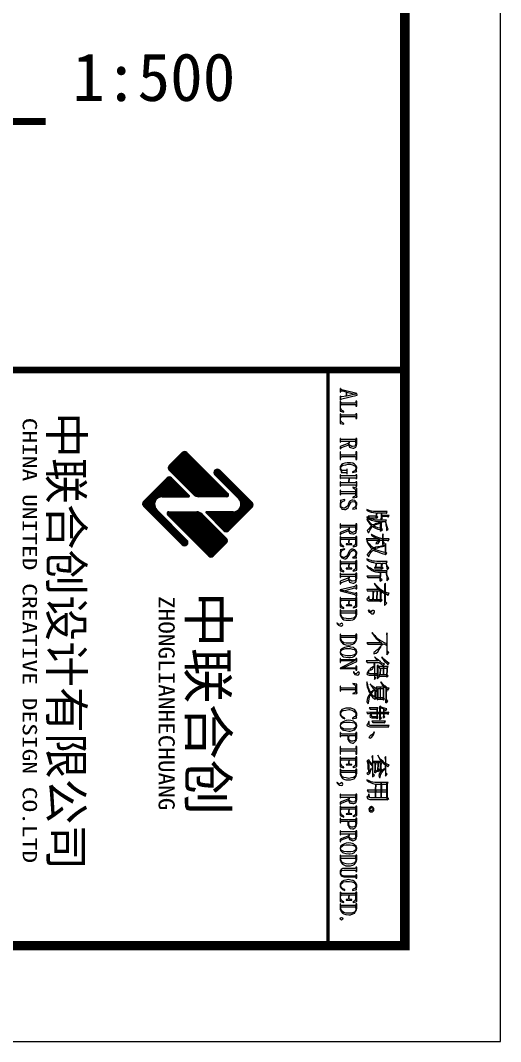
# Model space of a CAD drawing. Header units: millimetres. Extents: x 53009415 to 54059915, y 20499171 to 20796171.
# Drawn here: x 54034863 to 54059915, y 20499171 to 20552392 of the extents above; entities that cross this region are included whole.
import ezdxf

# ---------------------------------------------------------------- set-up
doc = ezdxf.new("R2010")
doc.units = ezdxf.units.MM
doc.header["$LTSCALE"] = 1000
doc.layers.add('DIM_SYMB', color=3, linetype='Continuous')
doc.layers.add('PUB_TITLE', color=7, linetype='Continuous', lineweight=20)
doc.styles.add('图标黑体', font='simhei.ttf', dxfattribs={"width": 0.7})
doc.styles.add('宋体', font='')
doc.styles.get('宋体').set_extended_font_data('宋体')

# ---------------------------------------------------------------- blocks, each defined once
blk = doc.blocks.new('中联合创')
h = blk.add_hatch()
h.set_pattern_fill('ANSI31', color=140, scale=50, angle=359.98)
h.set_pattern_definition([(44.98, (-59145.75, -52060.4), (-56.107005, 56.14619), [])])
h.paths.add_polyline_path([(96680, -294568, 0.4142136), (95973, -294568), (90944, -299594, 0.4142136), (90943, -300333, 0.4142225), (91681, -300333), (95378, -296639, -0.6694398), (97426, -297493), (97410, -301633, 0.6694398), (97581, -301704), (100345, -298942, 0.4142136), (100345, -298235)])
h.paths.add_polyline_path([(95099, -298522, 0.6694398), (94587, -298309), (88195, -304696, 0.4142136), (88195, -305403), (90242, -307452, 0.4142136), (90949, -307452), (94731, -303673, 0.1980067), (95082, -302829)])
h = blk.add_hatch()
h.set_pattern_fill('ANSI31', color=152, scale=50)
h.set_pattern_definition([(45, (-59145.75, -52060.4), (-56.1266, 56.1266), [])])
h.paths.add_polyline_path([(102244, -298550, 0.4142136), (101537, -298550), (97756, -302329, 0.1980067), (97404, -303173), (97388, -307480, 0.6694398), (97900, -307693), (104291, -301306, 0.4142136), (104291, -300599)])
h.paths.add_polyline_path([(95076, -304369, 0.6694398), (94906, -304298), (92142, -307060, 0.4142136), (92142, -307767), (95806, -311434, 0.4142136), (96514, -311434), (102532, -305420, 0.4142136), (102532, -304681, 0.4142225), (101794, -304680), (97109, -309363, -0.6694398), (95061, -308509)])
at = {"color": 140}
for p, q in [((95973, -294568), (90944, -299594)), ((96680, -294568), (100345, -298235)), ((95378, -296639), (91681, -300333)), ((97426, -297493), (97410, -301633)), ((94587, -298309), (88195, -304696)), ((95099, -298522), (95082, -302829)), ((100345, -298942), (97581, -301704)), ((90943, -300333), (90943, -300333)), ((90949, -307452), (94731, -303673)), ((88195, -305403), (90242, -307452))]:
    blk.add_line(p, q, dxfattribs=at)
at = {"color": 152}
for p, q in [((101537, -298550), (97756, -302329)), ((104291, -300599), (102244, -298550)), ((97900, -307693), (104291, -301306)), ((97388, -307480), (97404, -303173)), ((92142, -307060), (94906, -304298)), ((95061, -308509), (95076, -304369)), ((96514, -311434), (102532, -305420)), ((97109, -309363), (101794, -304680)), ((101543, -305669), (101543, -305669)), ((95806, -311434), (92142, -307767))]:
    blk.add_line(p, q, dxfattribs=at)
at = {"color": 140}
for centre, radius, start, end in [((96326, -294921), 500, 44.98059, 134.98059), ((96226, -297488), 1200, 359.78089, 134.98059), ((94799, -298521), 300, 359.78089, 134.98059), ((99991, -298589), 500, 314.98059, 44.98059), ((91313, -299963), 522, 134.98059, 224.98059), ((91313, -299964), 522, 224.98059, 314.98059), ((97510, -301633), 100, 179.78089, 314.98059), ((93882, -302824), 1200, 314.98059, 359.78089), ((88549, -305050), 500, 134.98059, 224.98059), ((90596, -307098), 500, 224.98059, 314.98059)]:
    blk.add_arc(centre, radius, start, end, dxfattribs=at)
at = {"color": 152}
for centre, radius, start, end in [((101891, -298904), 500, 44.98059, 134.98059), ((103938, -300952), 500, 314.98059, 44.98059), ((98604, -303178), 1200, 134.98059, 179.78089), ((94976, -304369), 100, 359.78089, 134.98059), ((102163, -305050), 522, 44.98059, 134.98059), ((102163, -305050), 522, 314.98059, 44.98059), ((92495, -307413), 500, 134.98059, 224.98059), ((96261, -308514), 1200, 179.78089, 314.98059), ((97688, -307481), 300, 179.78089, 314.98059), ((96160, -311081), 500, 224.98059, 314.98059)]:
    blk.add_arc(centre, radius, start, end, dxfattribs=at)
at = {"layer": 'PUB_TITLE', "style": '图标黑体'}
for s, height, width, p in [('中联合创', 6000, 1.06, (109801, -304400)), ('ZHONGLIANHECHUANG', 2500, 1.15, (110471, -309084))]:
    blk.add_text(s, height=height, dxfattribs=dict(at, width=width)).set_placement(p)
blk = doc.blocks.new('2015AACI_TQ_A2')
at = {"layer": 'PUB_TITLE'}
for points, const_width in [([(-6000, 40000), (-6000, 0)], 70), ([(-6000, 39200), (0, 39200)], 35)]:
    blk.add_lwpolyline(points, dxfattribs=dict(at, const_width=const_width))
for points in [[(-6000, 39200), (0, 39200), (0, 40000), (-6000, 40000)], [(-6000, 0), (0, 0), (0, 40000), (-6000, 40000)]]:
    blk.add_lwpolyline(points, close=True, dxfattribs=at)
at = {"layer": 'PUB_TITLE', "lineweight": 0}
for points in [[(-4525, 39818), (-4525, 39808), (-4525, 39783), (-4525, 39748), (-4525, 39743), (-4525, 39718), (-4525, 39693), (-4525, 39673), (-4530, 39653), (-4535, 39629), (-4545, 39604), (-4540, 39604), (-4535, 39609), (-4525, 39629), (-4520, 39648), (-4515, 39673), (-4510, 39703), (-4475, 39703), (-4455, 39703), (-4510, 39708), (-4510, 39753), (-4441, 39753), (-4475, 39758), (-4510, 39758), (-4510, 39803), (-4505, 39808)], [(-4485, 39838), (-4485, 39833), (-4485, 39818), (-4485, 39788), (-4485, 39758), (-4510, 39758), (-4475, 39758), (-4475, 39818), (-4465, 39828)], [(-4341, 39828), (-4346, 39823), (-4366, 39818), (-4391, 39808), (-4421, 39803), (-4421, 39798), (-4386, 39803), (-4361, 39808), (-4346, 39808), (-4326, 39808)], [(-4241, 39838), (-4241, 39823), (-4241, 39798), (-4241, 39773), (-4227, 39773), (-4227, 39818), (-4217, 39828)], [(-4092, 39813), (-4097, 39803), (-4192, 39803), (-4182, 39793), (-4172, 39798), (-4072, 39798)], [(-4003, 39818), (-4003, 39803), (-4003, 39778), (-4003, 39743), (-4003, 39738), (-4003, 39708), (-4008, 39683), (-4008, 39663), (-4013, 39648), (-4023, 39624), (-4032, 39604), (-4028, 39604), (-4023, 39609), (-4008, 39629), (-3998, 39653), (-3993, 39673), (-3988, 39698), (-3943, 39698), (-3988, 39703), (-3988, 39753), (-3943, 39753), (-3923, 39758), (-3988, 39763), (-3988, 39803), (-3988, 39808)], [(-3933, 39833), (-3933, 39833), (-3958, 39818), (-3963, 39813), (-3988, 39808), (-3988, 39803), (-3958, 39808), (-3933, 39813), (-3918, 39818)], [(-3908, 39818), (-3908, 39808), (-3908, 39783), (-3908, 39758), (-3908, 39733), (-3908, 39728), (-3908, 39703), (-3913, 39678), (-3923, 39658), (-3933, 39644), (-3943, 39624), (-3963, 39604), (-3958, 39604), (-3943, 39614), (-3928, 39634), (-3913, 39648), (-3903, 39673), (-3898, 39693), (-3893, 39718), (-3893, 39743), (-3853, 39743), (-3838, 39743), (-3799, 39743), (-3893, 39748), (-3893, 39803), (-3868, 39808), (-3893, 39808)], [(-3823, 39833), (-3833, 39828), (-3858, 39818), (-3893, 39808), (-3868, 39808), (-3838, 39813), (-3814, 39813), (-3804, 39813)], [(-3570, 39813), (-3585, 39798), (-3669, 39798), (-3684, 39798), (-3779, 39798), (-3769, 39788), (-3744, 39788), (-3689, 39788), (-3669, 39788), (-3545, 39788)], [(-3674, 39838), (-3674, 39823), (-3684, 39798), (-3669, 39798), (-3669, 39798), (-3659, 39818), (-3649, 39823)], [(-3057, 39833), (-3072, 39818), (-3261, 39818), (-3251, 39808), (-3226, 39813), (-3147, 39813), (-3127, 39813), (-3032, 39813)], [(-3127, 39813), (-3147, 39813), (-3157, 39788), (-3172, 39763), (-3182, 39743), (-3196, 39723), (-3206, 39713), (-3226, 39693), (-3241, 39678), (-3261, 39663), (-3261, 39658), (-3241, 39673), (-3221, 39683), (-3201, 39703), (-3187, 39718), (-3172, 39738), (-3157, 39758), (-3132, 39758), (-3147, 39773), (-3142, 39788)], [(-2948, 39838), (-2953, 39823), (-2968, 39803), (-2973, 39798), (-2987, 39783), (-3007, 39763), (-3002, 39758), (-2992, 39768), (-2973, 39783), (-2963, 39788), (-2948, 39808), (-2928, 39823)], [(-2908, 39828), (-2908, 39808), (-2908, 39778), (-2893, 39783), (-2893, 39813), (-2823, 39813), (-2798, 39813), (-2893, 39818)], [(-2798, 39813), (-2823, 39813), (-2823, 39783), (-2893, 39783), (-2908, 39778), (-2823, 39778), (-2823, 39748), (-2893, 39748), (-2823, 39743), (-2823, 39733), (-2808, 39738), (-2808, 39753), (-2808, 39773), (-2808, 39808)], [(-2813, 39828), (-2823, 39818), (-2893, 39818), (-2798, 39813)], [(-2684, 39838), (-2689, 39818), (-2704, 39798), (-2709, 39788), (-2729, 39768), (-2749, 39753), (-2744, 39748), (-2739, 39753), (-2719, 39763), (-2704, 39783), (-2684, 39803), (-2530, 39803), (-2679, 39808), (-2674, 39818), (-2664, 39823)], [(-2550, 39823), (-2565, 39808), (-2679, 39808), (-2530, 39803)], [(-2470, 39813), (-2470, 39813), (-2475, 39788), (-2480, 39773), (-2490, 39748), (-2490, 39748), (-2480, 39753), (-2470, 39778), (-2430, 39778), (-2420, 39778), (-2370, 39778), (-2420, 39783), (-2465, 39783), (-2465, 39783), (-2450, 39803)], [(-2435, 39833), (-2430, 39823), (-2430, 39798), (-2430, 39783), (-2465, 39783), (-2420, 39783), (-2420, 39818), (-2410, 39828)], [(-2296, 39838), (-2296, 39828), (-2296, 39803), (-2296, 39634), (-2306, 39624), (-2336, 39624), (-2311, 39614), (-2301, 39604), (-2291, 39609), (-2281, 39634), (-2281, 39818), (-2276, 39828)], [(-1788, 39818), (-1803, 39803), (-1883, 39803), (-1898, 39803), (-1972, 39803), (-1962, 39793), (-1938, 39798), (-1903, 39798), (-1843, 39798), (-1768, 39798)], [(-1883, 39838), (-1888, 39823), (-1898, 39803), (-1883, 39803), (-1868, 39823), (-1863, 39823)], [(-1699, 39828), (-1699, 39813), (-1539, 39813), (-1539, 39758), (-1604, 39758), (-1699, 39753), (-1619, 39753), (-1539, 39753), (-1539, 39698), (-1604, 39698), (-1619, 39698), (-1684, 39698), (-1619, 39693), (-1539, 39693), (-1539, 39644), (-1544, 39629), (-1549, 39629), (-1579, 39624), (-1559, 39619), (-1549, 39604), (-1529, 39614), (-1525, 39634), (-1525, 39813), (-1520, 39818), (-1684, 39818)], [(-1699, 39813), (-1699, 39788), (-1699, 39753), (-1604, 39758), (-1684, 39758), (-1684, 39813), (-1619, 39813), (-1604, 39813), (-1539, 39813)], [(-1534, 39833), (-1539, 39818), (-1684, 39818), (-1520, 39818)], [(-1604, 39813), (-1619, 39813), (-1619, 39758), (-1684, 39758), (-1604, 39758)], [(-4465, 39718), (-4475, 39708), (-4510, 39708), (-4455, 39703)], [(-4455, 39768), (-4465, 39758), (-4475, 39758), (-4441, 39753)], [(-4455, 39703), (-4475, 39703), (-4475, 39619), (-4460, 39629), (-4460, 39639), (-4460, 39663), (-4460, 39698)], [(-4436, 39808), (-4436, 39793), (-4436, 39768), (-4436, 39743), (-4436, 39723), (-4436, 39698), (-4441, 39673), (-4441, 39673), (-4446, 39648), (-4455, 39624), (-4470, 39604), (-4465, 39604), (-4460, 39609), (-4446, 39629), (-4436, 39648), (-4431, 39668), (-4426, 39693), (-4421, 39718), (-4421, 39748), (-4411, 39748), (-4321, 39748), (-4421, 39758), (-4421, 39798), (-4421, 39798), (-4421, 39803)], [(-4336, 39768), (-4351, 39758), (-4421, 39758), (-4321, 39748)], [(-4411, 39748), (-4406, 39733), (-4401, 39703), (-4391, 39683), (-4386, 39663), (-4391, 39658), (-4376, 39653), (-4366, 39644), (-4346, 39624), (-4326, 39609), (-4326, 39609), (-4306, 39619), (-4306, 39624), (-4331, 39634), (-4351, 39648), (-4371, 39663), (-4361, 39673), (-4376, 39673), (-4381, 39678), (-4391, 39698), (-4396, 39723), (-4406, 39748), (-4346, 39748)], [(-4321, 39748), (-4411, 39748), (-4346, 39748), (-4351, 39743), (-4356, 39718), (-4366, 39693), (-4376, 39673), (-4361, 39673), (-4351, 39693), (-4341, 39718), (-4336, 39743)], [(-4197, 39788), (-4212, 39773), (-4227, 39773), (-4241, 39773), (-4291, 39773), (-4281, 39768), (-4271, 39768), (-4241, 39768), (-4227, 39768), (-4182, 39768)], [(-4246, 39743), (-4256, 39718), (-4266, 39693), (-4276, 39673), (-4286, 39653), (-4286, 39648), (-4276, 39658), (-4261, 39678), (-4251, 39698), (-4241, 39723), (-4227, 39733)], [(-4227, 39768), (-4241, 39768), (-4241, 39768), (-4246, 39743), (-4227, 39733), (-4212, 39723), (-4202, 39703), (-4197, 39703), (-4187, 39698), (-4187, 39698), (-4192, 39723), (-4202, 39728), (-4227, 39743)], [(-4227, 39733), (-4241, 39723), (-4241, 39698), (-4241, 39668), (-4241, 39644), (-4241, 39619), (-4241, 39599), (-4227, 39609), (-4227, 39609), (-4227, 39619), (-4227, 39639), (-4227, 39663), (-4227, 39698)], [(-4172, 39798), (-4172, 39798), (-4167, 39768), (-4162, 39743), (-4157, 39718), (-4152, 39693), (-4142, 39673), (-4132, 39688), (-4142, 39698), (-4147, 39718), (-4157, 39743), (-4162, 39768), (-4167, 39798), (-4097, 39798)], [(-4072, 39798), (-4172, 39798), (-4097, 39798), (-4102, 39778), (-4107, 39753), (-4117, 39728), (-4122, 39703), (-4132, 39688), (-4142, 39673), (-4147, 39673), (-4137, 39663), (-4132, 39658), (-4117, 39639), (-4097, 39624), (-4077, 39609), (-4072, 39609), (-4052, 39624), (-4052, 39624), (-4067, 39629), (-4087, 39639), (-4107, 39653), (-4127, 39673), (-4122, 39673), (-4112, 39693), (-4107, 39713), (-4097, 39738), (-4087, 39763), (-4082, 39793)], [(-3938, 39773), (-3943, 39763), (-3988, 39763), (-3923, 39758)], [(-3923, 39758), (-3943, 39753), (-3943, 39703), (-3988, 39703), (-3943, 39698), (-3943, 39683), (-3928, 39688), (-3928, 39698), (-3928, 39718), (-3928, 39753)], [(-3814, 39763), (-3828, 39748), (-3893, 39748), (-3799, 39743)], [(-3838, 39743), (-3853, 39743), (-3853, 39658), (-3853, 39653), (-3853, 39629), (-3853, 39604), (-3838, 39614), (-3838, 39619), (-3838, 39644)], [(-3714, 39748), (-3729, 39728), (-3739, 39718), (-3759, 39703), (-3779, 39683), (-3774, 39683), (-3769, 39683), (-3749, 39698), (-3729, 39713), (-3714, 39733), (-3699, 39748), (-3605, 39748)], [(-3669, 39788), (-3689, 39788), (-3699, 39768), (-3714, 39748), (-3605, 39748), (-3605, 39713), (-3699, 39713), (-3605, 39708), (-3605, 39673), (-3699, 39673), (-3605, 39668), (-3605, 39634), (-3614, 39624), (-3639, 39624), (-3624, 39614), (-3614, 39604), (-3605, 39609), (-3595, 39624), (-3595, 39743), (-3585, 39748), (-3694, 39753), (-3684, 39768)], [(-3699, 39748), (-3714, 39733), (-3714, 39723), (-3714, 39683), (-3714, 39653), (-3714, 39629), (-3714, 39614), (-3714, 39604), (-3699, 39609), (-3699, 39668), (-3605, 39668), (-3699, 39673), (-3699, 39708), (-3605, 39708), (-3699, 39713)], [(-3600, 39763), (-3610, 39753), (-3694, 39753), (-3585, 39748)], [(-3132, 39758), (-3157, 39758), (-3157, 39668), (-3157, 39658), (-3157, 39634), (-3157, 39604), (-3142, 39614), (-3142, 39629), (-3142, 39658), (-3142, 39753)], [(-3117, 39753), (-3122, 39748), (-3107, 39738), (-3087, 39718), (-3072, 39698), (-3062, 39688), (-3057, 39678), (-3042, 39678), (-3042, 39678), (-3047, 39698), (-3047, 39703), (-3062, 39718), (-3087, 39733)], [(-2978, 39723), (-2992, 39703), (-3007, 39688), (-3007, 39683), (-3007, 39688), (-2987, 39703), (-2968, 39718)], [(-2938, 39788), (-2938, 39783), (-2948, 39758), (-2958, 39748), (-2978, 39723), (-2968, 39718), (-2968, 39648), (-2968, 39629), (-2968, 39599), (-2953, 39609), (-2953, 39733), (-2948, 39738), (-2933, 39758), (-2918, 39773)], [(-2803, 39733), (-2813, 39723), (-2928, 39723), (-2918, 39713), (-2893, 39713), (-2833, 39713), (-2818, 39713), (-2783, 39713)], [(-2908, 39778), (-2908, 39753), (-2908, 39728), (-2893, 39738), (-2893, 39743), (-2823, 39743), (-2893, 39748), (-2893, 39778), (-2823, 39778)], [(-2818, 39713), (-2833, 39713), (-2833, 39688), (-2818, 39688)], [(-2674, 39713), (-2679, 39698), (-2694, 39678), (-2709, 39658), (-2729, 39639), (-2729, 39639), (-2729, 39639), (-2704, 39653), (-2689, 39668), (-2674, 39683), (-2669, 39688), (-2589, 39688), (-2664, 39693), (-2664, 39698), (-2654, 39703), (-2674, 39713), (-2584, 39713)], [(-2694, 39788), (-2694, 39773), (-2694, 39743), (-2679, 39748), (-2679, 39773), (-2584, 39773), (-2560, 39778), (-2679, 39778)], [(-2560, 39778), (-2584, 39773), (-2584, 39748), (-2679, 39748), (-2694, 39743), (-2694, 39728), (-2694, 39703), (-2679, 39708), (-2679, 39713), (-2674, 39713), (-2565, 39713), (-2565, 39718), (-2679, 39718), (-2679, 39743), (-2584, 39743), (-2569, 39743), (-2569, 39768)], [(-2574, 39788), (-2584, 39778), (-2679, 39778), (-2560, 39778)], [(-2569, 39743), (-2584, 39743), (-2584, 39718), (-2679, 39718), (-2565, 39718), (-2569, 39743)], [(-2565, 39713), (-2674, 39713), (-2584, 39713), (-2584, 39708)], [(-2579, 39703), (-2589, 39693), (-2664, 39693), (-2589, 39688), (-2594, 39683), (-2609, 39663), (-2629, 39653), (-2609, 39648), (-2589, 39663), (-2574, 39683), (-2565, 39688)], [(-2370, 39758), (-2385, 39748), (-2420, 39748), (-2430, 39748), (-2500, 39748), (-2490, 39738), (-2465, 39738), (-2430, 39738), (-2420, 39738), (-2356, 39738)], [(-2480, 39723), (-2480, 39703), (-2480, 39678), (-2480, 39653), (-2480, 39629), (-2465, 39639), (-2465, 39708), (-2430, 39708), (-2420, 39708), (-2385, 39708), (-2365, 39713), (-2420, 39713), (-2465, 39713)], [(-2420, 39738), (-2430, 39738), (-2430, 39713), (-2465, 39713), (-2420, 39713)], [(-2420, 39708), (-2430, 39708), (-2430, 39644), (-2430, 39634), (-2435, 39604), (-2420, 39609), (-2420, 39614), (-2420, 39639)], [(-2420, 39778), (-2430, 39778), (-2430, 39748), (-2420, 39748)], [(-2385, 39793), (-2395, 39783), (-2420, 39783), (-2370, 39778)], [(-2380, 39723), (-2385, 39713), (-2420, 39713), (-2365, 39713)], [(-2365, 39713), (-2385, 39708), (-2385, 39663), (-2390, 39653), (-2415, 39648), (-2405, 39644), (-2390, 39634), (-2380, 39639), (-2375, 39658), (-2375, 39703)], [(-2341, 39798), (-2341, 39778), (-2341, 39753), (-2341, 39723), (-2341, 39708), (-2341, 39678), (-2341, 39658), (-2326, 39668), (-2326, 39688), (-2326, 39783), (-2321, 39788)], [(-1938, 39753), (-1942, 39748), (-1962, 39733), (-1987, 39718), (-1982, 39718), (-1982, 39718), (-1962, 39728), (-1938, 39743), (-1918, 39753)], [(-1903, 39798), (-1903, 39793), (-1918, 39773), (-1938, 39753), (-1918, 39753), (-1918, 39668), (-1908, 39668), (-1908, 39688), (-1803, 39688), (-1908, 39693), (-1908, 39718), (-1813, 39718), (-1908, 39723), (-1908, 39743), (-1813, 39743), (-1903, 39753), (-1918, 39758), (-1918, 39758), (-1903, 39773), (-1883, 39798), (-1848, 39798)], [(-1833, 39738), (-1843, 39723), (-1908, 39723), (-1813, 39718)], [(-1818, 39708), (-1833, 39693), (-1908, 39693), (-1803, 39688)], [(-1843, 39798), (-1903, 39798), (-1848, 39798), (-1838, 39778), (-1818, 39758), (-1818, 39753), (-1798, 39738), (-1773, 39728), (-1773, 39728), (-1753, 39738), (-1753, 39743), (-1753, 39743), (-1778, 39748), (-1803, 39758), (-1808, 39763), (-1828, 39778)], [(-1833, 39763), (-1843, 39753), (-1903, 39753), (-1813, 39743)], [(-1699, 39753), (-1699, 39738), (-1699, 39713), (-1699, 39688), (-1704, 39668), (-1709, 39648), (-1719, 39629), (-1729, 39604), (-1729, 39604), (-1724, 39604), (-1709, 39624), (-1699, 39644), (-1689, 39668), (-1684, 39693), (-1619, 39693), (-1684, 39698), (-1684, 39698), (-1684, 39718), (-1684, 39753), (-1619, 39753)], [(-1619, 39753), (-1619, 39698), (-1604, 39698), (-1604, 39753), (-1539, 39753)], [(-4391, 39658), (-4406, 39639), (-4426, 39624), (-4446, 39609), (-4446, 39604), (-4436, 39609), (-4411, 39624), (-4391, 39639), (-4376, 39653)], [(-4147, 39673), (-4162, 39653), (-4177, 39639), (-4197, 39619), (-4222, 39609), (-4217, 39604), (-4217, 39604), (-4192, 39614), (-4172, 39629), (-4152, 39644), (-4137, 39663)], [(-3639, 39629), (-3639, 39624), (-3614, 39624), (-3614, 39624)], [(-3475, 39683), (-3490, 39683), (-3495, 39673), (-3495, 39663), (-3490, 39653), (-3475, 39653), (-3485, 39634), (-3500, 39624), (-3495, 39619), (-3475, 39629), (-3475, 39634), (-3460, 39653), (-3460, 39673)], [(-2793, 39698), (-2803, 39688), (-2818, 39688), (-2833, 39688), (-2943, 39688), (-2933, 39678), (-2908, 39683), (-2833, 39683), (-2818, 39683), (-2774, 39683)], [(-2908, 39678), (-2908, 39673), (-2903, 39663), (-2888, 39644), (-2883, 39634), (-2873, 39644), (-2878, 39658), (-2883, 39663)], [(-2873, 39629), (-2873, 39624), (-2853, 39614), (-2843, 39624)], [(-2818, 39683), (-2833, 39683), (-2833, 39634), (-2838, 39624), (-2843, 39624), (-2853, 39614), (-2838, 39604), (-2828, 39609), (-2818, 39629)], [(-2649, 39639), (-2669, 39629), (-2694, 39619), (-2719, 39614), (-2749, 39604), (-2749, 39604), (-2719, 39604), (-2699, 39609), (-2674, 39619), (-2649, 39624), (-2629, 39639)], [(-2669, 39688), (-2674, 39683), (-2669, 39683), (-2654, 39663), (-2639, 39644), (-2649, 39639), (-2629, 39639), (-2609, 39624), (-2589, 39614), (-2565, 39609), (-2540, 39604), (-2520, 39619), (-2520, 39619), (-2525, 39619), (-2550, 39624), (-2574, 39629), (-2599, 39634), (-2619, 39644), (-2609, 39648), (-2629, 39653), (-2629, 39653), (-2649, 39668)], [(-2415, 39653), (-2415, 39648), (-2390, 39653)], [(-2336, 39629), (-2336, 39624), (-2306, 39624), (-2306, 39624)], [(-2226, 39683), (-2226, 39678), (-2216, 39673), (-2196, 39658), (-2186, 39639), (-2181, 39634), (-2171, 39624), (-2161, 39639), (-2171, 39653), (-2186, 39668), (-2196, 39673)], [(-1778, 39683), (-1793, 39668), (-1908, 39668), (-1918, 39668), (-1982, 39668), (-1972, 39658), (-1952, 39663), (-1893, 39663), (-1868, 39663), (-1758, 39663)], [(-1868, 39663), (-1893, 39663), (-1903, 39648), (-1918, 39634), (-1918, 39634), (-1938, 39624), (-1928, 39604), (-1918, 39609), (-1888, 39614), (-1888, 39614), (-1863, 39619), (-1838, 39619), (-1923, 39619), (-1913, 39624), (-1893, 39644), (-1888, 39648)], [(-1883, 39624), (-1923, 39619), (-1838, 39619), (-1808, 39624)], [(-1848, 39653), (-1848, 39648), (-1828, 39639), (-1813, 39624), (-1818, 39624), (-1833, 39624), (-1853, 39624), (-1883, 39624), (-1808, 39624), (-1793, 39604), (-1783, 39614), (-1783, 39614), (-1798, 39634), (-1798, 39634), (-1818, 39644)], [(-1619, 39693), (-1619, 39688), (-1619, 39668), (-1619, 39644), (-1619, 39609), (-1604, 39619), (-1604, 39619), (-1604, 39634), (-1604, 39658), (-1604, 39693), (-1539, 39693)], [(-1579, 39629), (-1579, 39624), (-1549, 39629)], [(-1430, 39678), (-1445, 39668), (-1450, 39653), (-1440, 39634), (-1430, 39639), (-1440, 39653), (-1435, 39668), (-1415, 39668), (-1410, 39678)], [(-1410, 39678), (-1415, 39668), (-1405, 39653), (-1410, 39639), (-1430, 39639), (-1440, 39634), (-1425, 39624), (-1405, 39629), (-1395, 39644), (-1395, 39663)], [(-5754, 39499), (-5794, 39345), (-5799, 39335), (-5804, 39330), (-5809, 39330), (-5809, 39325), (-5769, 39325), (-5769, 39330), (-5774, 39330), (-5784, 39340), (-5784, 39350), (-5774, 39390), (-5729, 39390), (-5769, 39395), (-5749, 39479), (-5749, 39479)], [(-5739, 39504), (-5754, 39499), (-5749, 39479), (-5729, 39395), (-5769, 39395), (-5729, 39390), (-5719, 39345), (-5719, 39335), (-5724, 39330), (-5729, 39330), (-5729, 39325), (-5685, 39325), (-5685, 39330), (-5690, 39330), (-5695, 39335), (-5699, 39345)], [(-5625, 39499), (-5675, 39499), (-5675, 39489), (-5665, 39489), (-5660, 39489), (-5655, 39484), (-5655, 39340), (-5660, 39335), (-5665, 39330), (-5630, 39330), (-5640, 39335), (-5640, 39340), (-5640, 39484), (-5640, 39489), (-5630, 39489), (-5625, 39489)], [(-5495, 39499), (-5545, 39499), (-5545, 39489), (-5540, 39489), (-5530, 39489), (-5530, 39484), (-5530, 39340), (-5530, 39335), (-5540, 39330), (-5505, 39330), (-5510, 39335), (-5515, 39340), (-5515, 39484), (-5510, 39489), (-5505, 39489), (-5495, 39489)], [(-5232, 39499), (-5286, 39499), (-5286, 39489), (-5281, 39489), (-5237, 39489), (-5232, 39489), (-5212, 39484), (-5207, 39479), (-5202, 39454), (-5202, 39449), (-5212, 39430), (-5212, 39425), (-5237, 39420), (-5257, 39420), (-5217, 39415), (-5197, 39425), (-5192, 39435), (-5187, 39459), (-5187, 39469), (-5197, 39489), (-5207, 39494)], [(-5068, 39499), (-5147, 39499), (-5147, 39489), (-5122, 39489), (-5117, 39489), (-5112, 39484), (-5112, 39340), (-5117, 39335), (-5122, 39330), (-5147, 39330), (-5147, 39325), (-5068, 39325), (-5068, 39330), (-5087, 39330), (-5092, 39335), (-5097, 39340), (-5097, 39484), (-5092, 39489), (-5087, 39489), (-5068, 39489)], [(-4978, 39499), (-4983, 39499), (-5003, 39494), (-5018, 39474), (-5028, 39459), (-5033, 39435), (-5033, 39410), (-5033, 39400), (-5028, 39375), (-5023, 39350), (-5018, 39345), (-4998, 39330), (-4978, 39330), (-4993, 39335), (-5008, 39355), (-5008, 39360), (-5013, 39385), (-5018, 39410), (-5018, 39430), (-5013, 39454), (-5003, 39474), (-4998, 39484), (-4978, 39494), (-4953, 39494), (-4963, 39494)], [(-4943, 39499), (-4948, 39494), (-4953, 39494), (-4978, 39494), (-4978, 39494), (-4953, 39484), (-4948, 39479), (-4938, 39454), (-4933, 39454)], [(-4868, 39499), (-4908, 39499), (-4908, 39489), (-4908, 39489), (-4898, 39489), (-4898, 39484), (-4898, 39340), (-4898, 39335), (-4903, 39330), (-4908, 39330), (-4908, 39325), (-4868, 39325), (-4868, 39330), (-4873, 39330), (-4878, 39335), (-4878, 39340), (-4878, 39415), (-4824, 39415), (-4878, 39420), (-4878, 39484), (-4878, 39489), (-4868, 39489), (-4868, 39489)], [(-4789, 39499), (-4834, 39499), (-4834, 39489), (-4834, 39489), (-4824, 39489), (-4824, 39484), (-4824, 39420), (-4878, 39420), (-4824, 39415), (-4824, 39340), (-4824, 39335), (-4829, 39330), (-4834, 39330), (-4834, 39325), (-4789, 39325), (-4789, 39330), (-4794, 39330), (-4804, 39335), (-4804, 39340), (-4804, 39484), (-4804, 39489), (-4794, 39489), (-4789, 39489)], [(-4674, 39499), (-4769, 39499), (-4779, 39459), (-4774, 39459), (-4769, 39469), (-4759, 39484), (-4739, 39489)], [(-4674, 39499), (-4739, 39489), (-4704, 39489), (-4684, 39484), (-4684, 39484), (-4674, 39459), (-4669, 39459)], [(-4600, 39499), (-4615, 39499), (-4635, 39484), (-4640, 39479), (-4645, 39459), (-4645, 39449), (-4635, 39430), (-4625, 39420), (-4600, 39410), (-4585, 39405), (-4570, 39390), (-4560, 39370), (-4560, 39360), (-4570, 39340), (-4570, 39335), (-4595, 39330), (-4615, 39330), (-4595, 39325), (-4575, 39325), (-4560, 39340), (-4550, 39345), (-4545, 39370), (-4545, 39380), (-4555, 39400), (-4565, 39410), (-4590, 39425), (-4610, 39430), (-4625, 39444), (-4630, 39459), (-4625, 39484), (-4620, 39484), (-4600, 39494), (-4580, 39494)], [(-4580, 39494), (-4600, 39494), (-4595, 39494), (-4575, 39484), (-4565, 39494)], [(-4555, 39499), (-4560, 39494), (-4565, 39494), (-4575, 39484), (-4570, 39479), (-4555, 39454), (-4550, 39459)], [(-4336, 39499), (-4396, 39499), (-4396, 39489), (-4386, 39489), (-4346, 39489), (-4336, 39489), (-4316, 39484), (-4316, 39479), (-4306, 39454), (-4306, 39449), (-4316, 39430), (-4321, 39425), (-4341, 39420), (-4366, 39420), (-4321, 39415), (-4301, 39425), (-4296, 39435), (-4291, 39459), (-4291, 39469), (-4301, 39489), (-4311, 39494)], [(-4167, 39499), (-4266, 39499), (-4266, 39489), (-4261, 39489), (-4202, 39489), (-4182, 39484), (-4177, 39484), (-4162, 39459), (-4157, 39464)], [(-4087, 39499), (-4102, 39499), (-4122, 39484), (-4127, 39479), (-4132, 39459), (-4132, 39449), (-4122, 39430), (-4112, 39420), (-4087, 39410), (-4077, 39405), (-4057, 39390), (-4047, 39370), (-4047, 39360), (-4057, 39340), (-4057, 39335), (-4082, 39330), (-4102, 39330), (-4082, 39325), (-4067, 39325), (-4047, 39340), (-4042, 39345), (-4032, 39370), (-4032, 39380), (-4042, 39400), (-4057, 39410), (-4077, 39425), (-4097, 39430), (-4112, 39444), (-4122, 39459), (-4112, 39484), (-4112, 39484), (-4087, 39494), (-4067, 39494)], [(-4067, 39494), (-4087, 39494), (-4087, 39494), (-4062, 39484), (-4052, 39494)], [(-4042, 39499), (-4047, 39494), (-4052, 39494), (-4062, 39484), (-4057, 39479), (-4047, 39454), (-4042, 39459)], [(-3913, 39499), (-4013, 39499), (-4013, 39489), (-4008, 39489), (-3943, 39489), (-3923, 39484), (-3923, 39484), (-3908, 39459), (-3903, 39464)], [(-3828, 39499), (-3883, 39499), (-3883, 39489), (-3878, 39489), (-3833, 39489), (-3828, 39489), (-3804, 39484), (-3804, 39479), (-3799, 39454), (-3799, 39449), (-3809, 39430), (-3809, 39425), (-3828, 39420), (-3853, 39420), (-3809, 39415), (-3789, 39425), (-3784, 39435), (-3779, 39459), (-3779, 39469), (-3789, 39489), (-3799, 39494)], [(-3719, 39499), (-3759, 39499), (-3759, 39489), (-3754, 39489), (-3749, 39489), (-3744, 39479), (-3709, 39325), (-3699, 39365), (-3729, 39479), (-3729, 39489), (-3719, 39489), (-3719, 39489)], [(-3644, 39499), (-3679, 39499), (-3679, 39489), (-3674, 39489), (-3669, 39489), (-3669, 39479), (-3699, 39365), (-3699, 39365), (-3709, 39325), (-3699, 39325), (-3659, 39479), (-3654, 39489), (-3644, 39489), (-3644, 39489)], [(-3530, 39499), (-3629, 39499), (-3629, 39489), (-3624, 39489), (-3560, 39489), (-3540, 39484), (-3540, 39484), (-3525, 39459), (-3520, 39464)], [(-3455, 39499), (-3500, 39499), (-3500, 39489), (-3495, 39489), (-3455, 39489), (-3440, 39489), (-3420, 39474), (-3415, 39464), (-3410, 39444), (-3405, 39415), (-3410, 39390), (-3415, 39365), (-3420, 39350), (-3435, 39340), (-3460, 39330), (-3495, 39330), (-3500, 39330), (-3500, 39325), (-3460, 39325), (-3445, 39325), (-3425, 39335), (-3405, 39350), (-3396, 39365), (-3391, 39385), (-3391, 39415), (-3391, 39435), (-3396, 39459), (-3405, 39479), (-3410, 39479), (-3430, 39494)], [(-3201, 39499), (-3246, 39499), (-3246, 39489), (-3241, 39489), (-3201, 39489), (-3182, 39489), (-3167, 39474), (-3157, 39464), (-3152, 39444), (-3152, 39415), (-3152, 39390), (-3157, 39365), (-3167, 39350), (-3182, 39340), (-3206, 39330), (-3241, 39330), (-3246, 39330), (-3246, 39325), (-3201, 39325), (-3192, 39325), (-3167, 39335), (-3152, 39350), (-3142, 39365), (-3137, 39385), (-3132, 39415), (-3137, 39435), (-3142, 39459), (-3152, 39479), (-3157, 39479), (-3177, 39494)], [(-3057, 39499), (-3062, 39499), (-3082, 39494), (-3097, 39474), (-3107, 39464), (-3112, 39439), (-3117, 39415), (-3112, 39390), (-3107, 39370), (-3097, 39350), (-3082, 39330), (-3057, 39325), (-3057, 39325), (-3057, 39330), (-3067, 39330), (-3087, 39350), (-3092, 39360), (-3097, 39385), (-3097, 39415), (-3097, 39430), (-3092, 39454), (-3087, 39474), (-3077, 39484), (-3057, 39494), (-3037, 39494)], [(-3037, 39494), (-3057, 39494), (-3042, 39489), (-3032, 39469), (-3027, 39464), (-3022, 39439), (-3022, 39415), (-3022, 39395), (-3027, 39365), (-3032, 39350), (-3037, 39340), (-3057, 39330), (-3057, 39325), (-3037, 39330), (-3017, 39350), (-3012, 39360), (-3007, 39385), (-3002, 39415), (-3002, 39430), (-3007, 39454), (-3017, 39474), (-3022, 39479)], [(-2963, 39499), (-2992, 39499), (-2992, 39489), (-2987, 39489), (-2978, 39489), (-2978, 39484), (-2968, 39474), (-2893, 39325), (-2898, 39365)], [(-2873, 39499), (-2913, 39499), (-2913, 39489), (-2903, 39489), (-2898, 39489), (-2893, 39484), (-2893, 39365), (-2898, 39365), (-2893, 39325), (-2888, 39325), (-2888, 39484), (-2883, 39489), (-2878, 39489), (-2873, 39489)], [(-2838, 39529), (-2848, 39524), (-2853, 39514), (-2843, 39504), (-2833, 39494), (-2838, 39479), (-2853, 39469), (-2853, 39464), (-2848, 39464), (-2828, 39479), (-2828, 39484), (-2818, 39509), (-2823, 39519)], [(-2629, 39499), (-2724, 39499), (-2734, 39459), (-2729, 39459), (-2724, 39469), (-2714, 39484), (-2694, 39489)], [(-2629, 39499), (-2694, 39489), (-2659, 39489), (-2639, 39484), (-2639, 39484), (-2629, 39459), (-2624, 39459)], [(-2410, 39499), (-2420, 39499), (-2445, 39489), (-2460, 39474), (-2470, 39459), (-2475, 39439), (-2475, 39410), (-2475, 39385), (-2470, 39365), (-2460, 39345), (-2460, 39345), (-2440, 39330), (-2415, 39330), (-2435, 39335), (-2450, 39355), (-2450, 39360), (-2455, 39385), (-2460, 39415), (-2460, 39425), (-2455, 39449), (-2445, 39469), (-2435, 39484), (-2415, 39494), (-2385, 39494), (-2400, 39499)], [(-2375, 39499), (-2380, 39494), (-2385, 39494), (-2415, 39494), (-2410, 39494), (-2390, 39484), (-2385, 39474), (-2370, 39454), (-2365, 39454)], [(-2291, 39499), (-2296, 39499), (-2316, 39494), (-2331, 39474), (-2341, 39464), (-2346, 39439), (-2351, 39415), (-2346, 39390), (-2341, 39370), (-2331, 39350), (-2316, 39330), (-2291, 39325), (-2291, 39325), (-2291, 39330), (-2301, 39330), (-2321, 39350), (-2326, 39360), (-2331, 39385), (-2331, 39415), (-2331, 39430), (-2326, 39454), (-2321, 39474), (-2311, 39484), (-2291, 39494), (-2271, 39494)], [(-2271, 39494), (-2291, 39494), (-2276, 39489), (-2261, 39469), (-2261, 39464), (-2256, 39439), (-2256, 39415), (-2256, 39395), (-2256, 39365), (-2266, 39350), (-2271, 39340), (-2291, 39330), (-2291, 39325), (-2271, 39330), (-2251, 39350), (-2246, 39360), (-2241, 39385), (-2236, 39415), (-2236, 39430), (-2241, 39454), (-2251, 39474), (-2251, 39479)], [(-2161, 39499), (-2221, 39499), (-2221, 39489), (-2216, 39489), (-2166, 39489), (-2161, 39489), (-2137, 39484), (-2137, 39479), (-2132, 39454), (-2132, 39439), (-2142, 39420), (-2142, 39420), (-2166, 39415), (-2191, 39415), (-2147, 39410), (-2127, 39420), (-2117, 39430), (-2112, 39454), (-2112, 39464), (-2127, 39484), (-2137, 39494)], [(-1997, 39499), (-2077, 39499), (-2077, 39489), (-2057, 39489), (-2047, 39489), (-2047, 39484), (-2047, 39340), (-2047, 39335), (-2057, 39330), (-2077, 39330), (-2077, 39325), (-1997, 39325), (-1997, 39330), (-2022, 39330), (-2027, 39335), (-2032, 39340), (-2032, 39484), (-2027, 39489), (-2022, 39489), (-1997, 39489)], [(-1868, 39499), (-1967, 39499), (-1967, 39489), (-1962, 39489), (-1898, 39489), (-1878, 39484), (-1878, 39484), (-1863, 39459), (-1858, 39464)], [(-1793, 39499), (-1838, 39499), (-1838, 39489), (-1833, 39489), (-1793, 39489), (-1778, 39489), (-1758, 39474), (-1753, 39464), (-1748, 39444), (-1743, 39415), (-1748, 39390), (-1753, 39365), (-1758, 39350), (-1773, 39340), (-1798, 39330), (-1833, 39330), (-1838, 39330), (-1838, 39325), (-1798, 39325), (-1783, 39325), (-1763, 39335), (-1743, 39350), (-1734, 39365), (-1729, 39385), (-1729, 39415), (-1729, 39435), (-1734, 39459), (-1743, 39479), (-1748, 39479), (-1768, 39494)], [(-1525, 39499), (-1579, 39499), (-1579, 39489), (-1574, 39489), (-1529, 39489), (-1525, 39489), (-1505, 39484), (-1500, 39479), (-1495, 39454), (-1495, 39449), (-1505, 39430), (-1505, 39425), (-1529, 39420), (-1549, 39420), (-1510, 39415), (-1490, 39425), (-1485, 39435), (-1480, 39459), (-1480, 39469), (-1490, 39489), (-1500, 39494)], [(-1355, 39499), (-1455, 39499), (-1455, 39489), (-1450, 39489), (-1385, 39489), (-1365, 39484), (-1365, 39484), (-1350, 39459), (-1345, 39464)], [(-1271, 39499), (-1330, 39499), (-1330, 39489), (-1320, 39489), (-1276, 39489), (-1266, 39489), (-1246, 39484), (-1241, 39479), (-1236, 39454), (-1236, 39439), (-1246, 39420), (-1251, 39420), (-1271, 39415), (-1296, 39415), (-1251, 39410), (-1231, 39420), (-1221, 39430), (-1216, 39454), (-1216, 39464), (-1231, 39484), (-1241, 39494)], [(-1141, 39499), (-1196, 39499), (-1196, 39489), (-1191, 39489), (-1146, 39489), (-1141, 39489), (-1121, 39484), (-1116, 39479), (-1111, 39454), (-1111, 39449), (-1121, 39430), (-1121, 39425), (-1146, 39420), (-1166, 39420), (-1126, 39415), (-1107, 39425), (-1102, 39435), (-1092, 39459), (-1097, 39469), (-1107, 39489), (-1116, 39494)], [(-1012, 39499), (-1017, 39499), (-1037, 39494), (-1052, 39474), (-1062, 39464), (-1067, 39439), (-1072, 39415), (-1067, 39390), (-1062, 39370), (-1052, 39350), (-1037, 39330), (-1012, 39325), (-1012, 39325), (-1012, 39330), (-1022, 39330), (-1042, 39350), (-1047, 39360), (-1052, 39385), (-1052, 39415), (-1052, 39430), (-1047, 39454), (-1042, 39474), (-1032, 39484), (-1012, 39494), (-992, 39494)], [(-992, 39494), (-1012, 39494), (-997, 39489), (-987, 39469), (-982, 39464), (-977, 39439), (-977, 39415), (-977, 39395), (-982, 39365), (-987, 39350), (-992, 39340), (-1012, 39330), (-1012, 39325), (-992, 39330), (-972, 39350), (-967, 39360), (-962, 39385), (-957, 39415), (-957, 39430), (-962, 39454), (-972, 39474), (-977, 39479)], [(-898, 39499), (-942, 39499), (-942, 39489), (-937, 39489), (-902, 39489), (-883, 39489), (-863, 39474), (-858, 39464), (-853, 39444), (-848, 39415), (-853, 39390), (-858, 39365), (-868, 39350), (-878, 39340), (-902, 39330), (-937, 39330), (-942, 39330), (-942, 39325), (-902, 39325), (-893, 39325), (-868, 39335), (-848, 39350), (-843, 39365), (-833, 39385), (-833, 39415), (-833, 39435), (-838, 39459), (-848, 39479), (-853, 39479), (-873, 39494)], [(-773, 39499), (-818, 39499), (-818, 39489), (-813, 39489), (-808, 39489), (-803, 39484), (-803, 39365), (-803, 39355), (-793, 39335), (-783, 39330), (-758, 39330), (-778, 39340), (-783, 39340), (-788, 39365), (-788, 39484), (-788, 39489), (-778, 39489), (-773, 39489)], [(-703, 39499), (-738, 39499), (-738, 39489), (-728, 39489), (-723, 39489), (-723, 39484), (-723, 39365), (-723, 39365), (-733, 39340), (-733, 39340), (-758, 39330), (-783, 39330), (-758, 39325), (-753, 39325), (-728, 39335), (-723, 39345), (-718, 39365), (-718, 39484), (-713, 39489), (-708, 39489), (-703, 39489)], [(-624, 39499), (-629, 39499), (-654, 39489), (-669, 39474), (-679, 39459), (-684, 39439), (-689, 39410), (-684, 39385), (-679, 39365), (-669, 39345), (-669, 39345), (-649, 39330), (-629, 39330), (-644, 39335), (-659, 39355), (-664, 39360), (-669, 39385), (-669, 39415), (-669, 39425), (-664, 39449), (-659, 39469), (-644, 39484), (-624, 39494), (-599, 39494), (-609, 39499)], [(-584, 39499), (-589, 39494), (-599, 39494), (-624, 39494), (-619, 39494), (-599, 39484), (-594, 39474), (-584, 39454), (-574, 39454)], [(-460, 39499), (-559, 39499), (-559, 39489), (-554, 39489), (-494, 39489), (-475, 39484), (-470, 39484), (-455, 39459), (-450, 39464)], [(-390, 39499), (-435, 39499), (-435, 39489), (-425, 39489), (-390, 39489), (-370, 39489), (-350, 39474), (-345, 39464), (-340, 39444), (-340, 39415), (-340, 39390), (-345, 39365), (-355, 39350), (-370, 39340), (-390, 39330), (-425, 39330), (-435, 39330), (-435, 39325), (-390, 39325), (-380, 39325), (-355, 39335), (-340, 39350), (-330, 39365), (-325, 39385), (-320, 39415), (-320, 39435), (-330, 39459), (-340, 39479), (-345, 39479), (-365, 39494)], [(-5281, 39489), (-5277, 39489), (-5277, 39484), (-5277, 39340), (-5277, 39335), (-5281, 39330), (-5286, 39330), (-5286, 39325), (-5247, 39325), (-5247, 39330), (-5252, 39330), (-5257, 39335), (-5257, 39340), (-5257, 39415), (-5237, 39415), (-5222, 39415), (-5217, 39415), (-5257, 39420), (-5257, 39484), (-5257, 39489), (-5252, 39489), (-5237, 39489)], [(-5222, 39415), (-5237, 39415), (-5202, 39325), (-5177, 39325), (-5177, 39330), (-5182, 39330), (-5187, 39335), (-5192, 39340)], [(-4918, 39400), (-4968, 39400), (-4968, 39395), (-4963, 39395), (-4953, 39395), (-4953, 39385), (-4953, 39350), (-4938, 39335), (-4933, 39335), (-4933, 39385), (-4933, 39395), (-4923, 39395), (-4918, 39395)], [(-4739, 39489), (-4734, 39489), (-4729, 39479), (-4729, 39340), (-4734, 39335), (-4739, 39330), (-4749, 39330), (-4749, 39325), (-4699, 39325), (-4699, 39330), (-4704, 39330), (-4714, 39335), (-4714, 39340), (-4714, 39479), (-4714, 39489), (-4704, 39489)], [(-4386, 39489), (-4381, 39489), (-4381, 39484), (-4381, 39340), (-4381, 39335), (-4386, 39330), (-4396, 39330), (-4396, 39325), (-4351, 39325), (-4351, 39330), (-4356, 39330), (-4361, 39335), (-4366, 39340), (-4366, 39415), (-4341, 39415), (-4326, 39415), (-4321, 39415), (-4366, 39420), (-4366, 39484), (-4361, 39489), (-4356, 39489), (-4346, 39489)], [(-4326, 39415), (-4341, 39415), (-4306, 39325), (-4281, 39325), (-4281, 39330), (-4286, 39330), (-4291, 39335), (-4296, 39340)], [(-4261, 39489), (-4256, 39489), (-4251, 39484), (-4251, 39340), (-4256, 39335), (-4261, 39330), (-4227, 39330), (-4232, 39335), (-4237, 39340), (-4237, 39415), (-4207, 39415), (-4237, 39420), (-4237, 39484), (-4232, 39489), (-4227, 39489), (-4202, 39489)], [(-4182, 39449), (-4187, 39449), (-4187, 39439), (-4192, 39425), (-4207, 39420), (-4237, 39420), (-4207, 39415), (-4192, 39410), (-4187, 39395), (-4187, 39390), (-4182, 39390)], [(-4008, 39489), (-3998, 39489), (-3998, 39484), (-3998, 39340), (-3998, 39335), (-4008, 39330), (-3973, 39330), (-3978, 39335), (-3983, 39340), (-3983, 39415), (-3953, 39415), (-3983, 39420), (-3983, 39484), (-3978, 39489), (-3973, 39489), (-3943, 39489)], [(-3928, 39449), (-3933, 39449), (-3933, 39439), (-3938, 39425), (-3953, 39420), (-3983, 39420), (-3953, 39415), (-3938, 39410), (-3933, 39395), (-3933, 39390), (-3928, 39390)], [(-3878, 39489), (-3868, 39489), (-3868, 39484), (-3868, 39340), (-3868, 39335), (-3878, 39330), (-3883, 39330), (-3883, 39325), (-3838, 39325), (-3838, 39330), (-3843, 39330), (-3848, 39335), (-3853, 39340), (-3853, 39415), (-3833, 39415), (-3814, 39415), (-3809, 39415), (-3853, 39420), (-3853, 39484), (-3848, 39489), (-3843, 39489), (-3833, 39489)], [(-3814, 39415), (-3833, 39415), (-3799, 39325), (-3769, 39325), (-3769, 39330), (-3774, 39330), (-3779, 39335), (-3784, 39340)], [(-3624, 39489), (-3614, 39489), (-3614, 39484), (-3614, 39340), (-3614, 39335), (-3619, 39330), (-3590, 39330), (-3595, 39335), (-3600, 39340), (-3600, 39415), (-3570, 39415), (-3600, 39420), (-3600, 39484), (-3595, 39489), (-3590, 39489), (-3560, 39489)], [(-3545, 39449), (-3550, 39449), (-3550, 39439), (-3555, 39425), (-3570, 39420), (-3600, 39420), (-3570, 39415), (-3555, 39410), (-3550, 39395), (-3550, 39390), (-3545, 39390)], [(-3495, 39489), (-3490, 39489), (-3485, 39484), (-3485, 39340), (-3490, 39335), (-3495, 39330), (-3460, 39330), (-3470, 39335), (-3470, 39340), (-3470, 39484), (-3465, 39489), (-3455, 39489)], [(-3241, 39489), (-3231, 39489), (-3231, 39484), (-3231, 39340), (-3231, 39335), (-3241, 39330), (-3206, 39330), (-3211, 39335), (-3216, 39340), (-3216, 39484), (-3211, 39489), (-3201, 39489)], [(-2978, 39484), (-2978, 39340), (-2978, 39335), (-2987, 39330), (-2992, 39330), (-2992, 39325), (-2953, 39325), (-2953, 39330), (-2963, 39330), (-2968, 39335), (-2973, 39340), (-2973, 39474), (-2968, 39474)], [(-2694, 39489), (-2689, 39489), (-2684, 39479), (-2684, 39340), (-2689, 39335), (-2694, 39330), (-2704, 39330), (-2704, 39325), (-2654, 39325), (-2654, 39330), (-2659, 39330), (-2669, 39335), (-2669, 39340), (-2669, 39479), (-2669, 39489), (-2659, 39489)], [(-2216, 39489), (-2211, 39489), (-2206, 39484), (-2206, 39340), (-2211, 39335), (-2216, 39330), (-2221, 39330), (-2221, 39325), (-2176, 39325), (-2176, 39330), (-2181, 39330), (-2186, 39335), (-2191, 39340), (-2191, 39405), (-2161, 39405), (-2147, 39410), (-2191, 39415), (-2191, 39484), (-2191, 39489), (-2181, 39489), (-2166, 39489)], [(-1962, 39489), (-1952, 39489), (-1952, 39484), (-1952, 39340), (-1952, 39335), (-1957, 39330), (-1928, 39330), (-1933, 39335), (-1938, 39340), (-1938, 39415), (-1908, 39415), (-1938, 39420), (-1938, 39484), (-1933, 39489), (-1928, 39489), (-1898, 39489)], [(-1883, 39449), (-1888, 39449), (-1888, 39439), (-1893, 39425), (-1908, 39420), (-1938, 39420), (-1908, 39415), (-1893, 39410), (-1888, 39395), (-1888, 39390), (-1883, 39390)], [(-1833, 39489), (-1828, 39489), (-1823, 39484), (-1823, 39340), (-1828, 39335), (-1833, 39330), (-1798, 39330), (-1808, 39335), (-1808, 39340), (-1808, 39484), (-1803, 39489), (-1793, 39489)], [(-1574, 39489), (-1569, 39489), (-1569, 39484), (-1569, 39340), (-1569, 39335), (-1574, 39330), (-1579, 39330), (-1579, 39325), (-1539, 39325), (-1539, 39330), (-1544, 39330), (-1549, 39335), (-1549, 39340), (-1549, 39415), (-1529, 39415), (-1515, 39415), (-1510, 39415), (-1549, 39420), (-1549, 39484), (-1549, 39489), (-1544, 39489), (-1529, 39489)], [(-1515, 39415), (-1529, 39415), (-1495, 39325), (-1470, 39325), (-1470, 39330), (-1475, 39330), (-1480, 39335), (-1485, 39340)], [(-1450, 39489), (-1445, 39489), (-1440, 39484), (-1440, 39340), (-1445, 39335), (-1450, 39330), (-1415, 39330), (-1420, 39335), (-1425, 39340), (-1425, 39415), (-1395, 39415), (-1425, 39420), (-1425, 39484), (-1420, 39489), (-1415, 39489), (-1385, 39489)], [(-1370, 39449), (-1375, 39449), (-1375, 39439), (-1380, 39425), (-1395, 39420), (-1425, 39420), (-1395, 39415), (-1380, 39410), (-1375, 39395), (-1375, 39390), (-1370, 39390)], [(-1320, 39489), (-1316, 39489), (-1311, 39484), (-1311, 39340), (-1316, 39335), (-1320, 39330), (-1330, 39330), (-1330, 39325), (-1281, 39325), (-1281, 39330), (-1286, 39330), (-1296, 39335), (-1296, 39340), (-1296, 39405), (-1266, 39405), (-1251, 39410), (-1296, 39415), (-1296, 39484), (-1296, 39489), (-1286, 39489), (-1276, 39489)], [(-1191, 39489), (-1186, 39489), (-1186, 39484), (-1186, 39340), (-1186, 39335), (-1191, 39330), (-1196, 39330), (-1196, 39325), (-1156, 39325), (-1156, 39330), (-1161, 39330), (-1166, 39335), (-1166, 39340), (-1166, 39415), (-1146, 39415), (-1131, 39415), (-1126, 39415), (-1166, 39420), (-1166, 39484), (-1166, 39489), (-1161, 39489), (-1146, 39489)], [(-1131, 39415), (-1146, 39415), (-1111, 39325), (-1082, 39325), (-1082, 39330), (-1092, 39330), (-1097, 39335), (-1102, 39340)], [(-937, 39489), (-932, 39489), (-932, 39484), (-932, 39340), (-932, 39335), (-937, 39330), (-902, 39330), (-912, 39335), (-912, 39340), (-912, 39484), (-912, 39489), (-902, 39489)], [(-554, 39489), (-549, 39489), (-544, 39484), (-544, 39340), (-549, 39335), (-554, 39330), (-519, 39330), (-524, 39335), (-529, 39340), (-529, 39415), (-499, 39415), (-529, 39420), (-529, 39484), (-524, 39489), (-519, 39489), (-494, 39489)], [(-475, 39449), (-480, 39449), (-480, 39439), (-484, 39425), (-499, 39420), (-529, 39420), (-499, 39415), (-484, 39410), (-480, 39395), (-480, 39390), (-475, 39390)], [(-425, 39489), (-420, 39489), (-420, 39484), (-420, 39340), (-420, 39335), (-425, 39330), (-390, 39330), (-400, 39335), (-405, 39340), (-405, 39484), (-400, 39489), (-390, 39489)], [(-5565, 39365), (-5570, 39360), (-5580, 39340), (-5585, 39340), (-5605, 39330), (-5630, 39330), (-5665, 39330), (-5675, 39330), (-5675, 39325), (-5570, 39325), (-5560, 39365)], [(-5441, 39365), (-5441, 39360), (-5456, 39340), (-5456, 39340), (-5476, 39330), (-5505, 39330), (-5540, 39330), (-5545, 39330), (-5545, 39325), (-5441, 39325), (-5436, 39365)], [(-4953, 39350), (-4958, 39335), (-4978, 39330), (-4998, 39330), (-4978, 39325), (-4963, 39325), (-4948, 39335), (-4948, 39335), (-4938, 39335)], [(-4640, 39375), (-4650, 39375), (-4640, 39325), (-4635, 39330), (-4625, 39330), (-4620, 39340), (-4630, 39350)], [(-4620, 39340), (-4625, 39330), (-4615, 39330), (-4595, 39330), (-4600, 39330)], [(-4162, 39365), (-4162, 39360), (-4177, 39340), (-4177, 39340), (-4202, 39330), (-4227, 39330), (-4261, 39330), (-4266, 39330), (-4266, 39325), (-4167, 39325), (-4157, 39365)], [(-4132, 39375), (-4137, 39375), (-4127, 39325), (-4122, 39330), (-4117, 39330), (-4112, 39340), (-4122, 39350)], [(-4112, 39340), (-4117, 39330), (-4102, 39330), (-4082, 39330), (-4087, 39330)], [(-3903, 39365), (-3908, 39360), (-3918, 39340), (-3923, 39340), (-3948, 39330), (-3973, 39330), (-4008, 39330), (-4013, 39330), (-4013, 39325), (-3908, 39325), (-3898, 39365)], [(-3520, 39365), (-3525, 39360), (-3535, 39340), (-3540, 39340), (-3565, 39330), (-3590, 39330), (-3619, 39330), (-3629, 39330), (-3629, 39325), (-3525, 39325), (-3515, 39365)], [(-3346, 39355), (-3356, 39350), (-3361, 39345), (-3356, 39330), (-3346, 39325), (-3351, 39310), (-3366, 39295), (-3361, 39290), (-3356, 39295), (-3341, 39310), (-3336, 39315), (-3331, 39335), (-3336, 39350)], [(-2370, 39375), (-2375, 39365), (-2390, 39345), (-2395, 39340), (-2415, 39330), (-2440, 39330), (-2415, 39325), (-2405, 39325), (-2385, 39340), (-2375, 39350), (-2365, 39375)], [(-1858, 39365), (-1863, 39360), (-1873, 39340), (-1878, 39340), (-1903, 39330), (-1928, 39330), (-1957, 39330), (-1967, 39330), (-1967, 39325), (-1863, 39325), (-1853, 39365)], [(-1684, 39355), (-1694, 39350), (-1699, 39345), (-1694, 39330), (-1684, 39325), (-1689, 39310), (-1704, 39295), (-1699, 39290), (-1694, 39295), (-1679, 39310), (-1674, 39315), (-1669, 39335), (-1674, 39350)], [(-1345, 39365), (-1350, 39360), (-1365, 39340), (-1365, 39340), (-1390, 39330), (-1415, 39330), (-1450, 39330), (-1455, 39330), (-1455, 39325), (-1355, 39325), (-1340, 39365)], [(-584, 39375), (-584, 39365), (-599, 39345), (-604, 39340), (-629, 39330), (-649, 39330), (-629, 39325), (-614, 39325), (-594, 39340), (-584, 39350), (-574, 39375)], [(-455, 39365), (-455, 39360), (-470, 39340), (-470, 39340), (-494, 39330), (-519, 39330), (-554, 39330), (-559, 39330), (-559, 39325), (-460, 39325), (-450, 39365)], [(-280, 39325), (-290, 39330), (-290, 39330), (-295, 39340), (-295, 39340), (-290, 39350), (-290, 39350), (-280, 39355), (-280, 39355), (-271, 39350), (-271, 39350), (-266, 39340), (-266, 39340), (-271, 39330), (-271, 39330), (-280, 39325), (-280, 39325), (-280, 39325)]]:
    blk.add_lwpolyline(points, close=True, dxfattribs=at)
at = {"xscale": 0.0672, "yscale": 0.0672, "zscale": 0.0672}
blk.add_blockref('中联合创', (-11068, 58202), dxfattribs=at)
at = {"layer": 'PUB_TITLE', "style": '宋体'}
blk.add_text('中联合创设计有限公司', height=350, dxfattribs=at).set_placement((-5561, 36294))
at = {"layer": 'PUB_TITLE', "style": '宋体', "width": 1.3}
blk.add_text('CHINA UNITED CREATIVE DESIGN CO.LTD', height=150, dxfattribs=at).set_placement((-5503, 36013))

msp = doc.modelspace()

# ---------------------------------------------------------------- linework, layer by layer
at = {"layer": 'DIM_SYMB', "const_width": 350}
msp.add_lwpolyline([(54017787.503, 20547124.047), (54036173.578, 20547124.047)], dxfattribs=at)
at = {"layer": 'PUB_TITLE'}
msp.add_lwpolyline([(53849915.383, 20796170.783), (53849915.383, 20499170.783), (54059915.383, 20499170.783), (54059915.383, 20796170.783)], close=True, dxfattribs=at)
at = {"layer": 'PUB_TITLE', "const_width": 500}
msp.add_lwpolyline([(53854915.383, 20783670.783), (53854915.383, 20504170.783), (54054915.383, 20504170.783), (54054915.383, 20783670.783)], close=True, dxfattribs=at)

# ---------------------------------------------------------------- block references
at = {"layer": 'PUB_TITLE', "xscale": 5, "yscale": 5, "zscale": 5, "rotation": 270}
msp.add_blockref('2015AACI_TQ_A2', (53854915.383, 20504170.783), dxfattribs=at)

# ---------------------------------------------------------------- texts
at = {"layer": 'DIM_SYMB', "color": 7}
msp.add_text('1:500', height=2500, dxfattribs=at).set_placement((54037573.578, 20548193.246))

doc.saveas('drawing.dxf')
